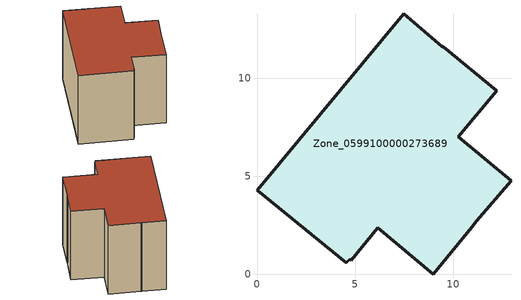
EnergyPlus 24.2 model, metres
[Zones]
Zone_0599100000273689
 floor ground (C_G): 4.56,0.58 0,4.28 7.47,13.29 9.45,11.61 9.51,11.6 12.21,9.35 10.27,7.02 12.95,4.77 11.21,2.74 10.94,2.4 8.98,0 6.15,2.37 4.81,0.72 4.74,0.78 z0
 wall outside (C_F): 10.94,2.4 11.21,2.74 12.95,4.77 10.27,7.02 12.21,9.35 9.51,11.6 9.45,11.61 7.47,13.29 0,4.28 4.56,0.58 4.74,0.78 4.81,0.72 6.15,2.37 8.98,0 10.94,2.4 z0:8.85
 roof outside (C_R): 9.45,11.61 7.47,13.29 0,4.28 4.56,0.58 4.74,0.78 4.81,0.72 6.15,2.37 8.98,0 10.94,2.4 11.21,2.74 12.95,4.77 10.27,7.02 12.21,9.35 9.51,11.6 z8.85
[BUILDING]
Pand.0599100000273689: North Axis=0; Terrain=City; Loads Convergence Tolerance Value=0.04; Temperature Convergence Tolerance Value=0.4; Solar Distribution=FullExterior; Maximum Number of Warmup Days=25; Minimum Number of Warmup Days=1
[Site:Location]
Rotterdam.The.Hague.AP_ZH_NLD Design_Conditions: Latitude=51.96; Longitude=4.45; Time Zone=1; Elevation=-4.5
[SITE:GROUNDTEMPERATURE:BUILDINGSURFACE]
18, 18, 18, 18, 18, 18, 18, 18, 18, 18, 18, 18
[MATERIAL] Thermal Absorptance=0.9; Solar Absorptance=0.7; Visible Absorptance=0.7
Name | Roughness | Thickness | Conductivity | Density | Specific Heat
G.TC.1946-1964 | MediumSmooth | 0.15 | 1 | 540 | 1210
F.TC.1946-1964 | Rough | 0.3 | 0.857143 | 1920 | 840
R.TC.1946-1964 | MediumRough | 0.2 | 0.235294 | 1500 | 1000
[CONSTRUCTION]
C_G: G.TC.1946-1964
C_F: F.TC.1946-1964
C_R: R.TC.1946-1964
[ZONE]
Zone_0599100000273689: Type=1; Multiplier=1; Ceiling Height=Autocalculate; Volume=Autocalculate; Floor Area=autocalculate; Part of Total Floor Area=Yes
[ZONEINFILTRATION:DESIGNFLOWRATE]
Infil_Zone_0599100000273689: Zone or ZoneList or Space or SpaceList=Zone_0599100000273689; Schedule=AlwaysOn; Design Flow Rate Calculation Method=Flow/Area; Flow Rate per Floor Area=0.003; Constant Term Coefficient=1; Temperature Term Coefficient=0; Velocity Term Coefficient=0; Velocity Squared Term Coefficient=0
[HVACTEMPLATE:ZONE:IDEALLOADSAIRSYSTEM]
Zone_0599100000273689: Maximum Heating Supply Air Temperature=50; Minimum Cooling Supply Air Temperature=13; Maximum Heating Supply Air Humidity Ratio=0.0156; Minimum Cooling Supply Air Humidity Ratio=0.0077; Heating Limit=NoLimit; Cooling Limit=NoLimit; Dehumidification Control Type=ConstantSensibleHeatRatio; Cooling Sensible Heat Ratio=0.7; Dehumidification Setpoint=60; Humidification Control Type=None; Humidification Setpoint=30; Outdoor Air Method=None; Outdoor Air Flow Rate per Person=0.00944; Outdoor Air Flow Rate per Zone Floor Area=0; Outdoor Air Flow Rate per Zone=0; Demand Controlled Ventilation Type=None; Outdoor Air Economizer Type=NoEconomizer; Heat Recovery Type=None; Sensible Heat Recovery Effectiveness=0.7; Latent Heat Recovery Effectiveness=0.65
[ZONECONTROL:THERMOSTAT]
ThermostatControl_Zone_0599100000273689: Zone or ZoneList=Zone_0599100000273689; Control Type Schedule=DualSetpointControlType; Control 1=Thermostat_Zone_0599100000273689; Temperature Difference Between Cutout And Setpoint=0
[THERMOSTATSETPOINT:DUALSETPOINT]
Thermostat_Zone_0599100000273689: Heating Setpoint Temperature Schedule=HeatingSetpoint_Zone_0599100000273689; Cooling Setpoint Temperature Schedule=CoolingSetpoint_Zone_0599100000273689
[SCHEDULE:COMPACT]
HeatingSetpoint_Zone_0599100000273689: Through: 12/31, For: AllDays, Until: 24:00, 21
CoolingSetpoint_Zone_0599100000273689: Through: 12/31, For: AllDays, Until: 24:00, 24
DualSetpointControlType: Through: 12/31, For: AllDays, Until: 24:00, 4
AlwaysOn: Through: 12/31, For: AllDays, Until: 24:00, 1
